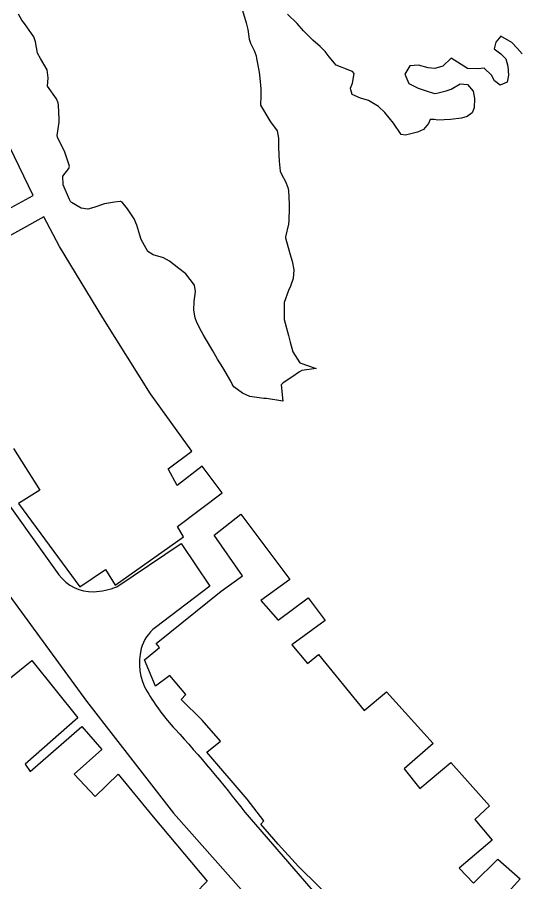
# Model space of a CAD drawing. Header units: metres. Extents: x 298520 to 308411, y 7433745 to 7450750.
# Drawn here: x 305725.7 to 305787, y 7436075 to 7436180.4 of the extents above; entities that cross this region are included whole.
import ezdxf

# ---------------------------------------------------------------- set-up
doc = ezdxf.new("R2010")
doc.units = ezdxf.units.M
doc.header["$LTSCALE"] = 10
for name, color, linetype in [('Curvas de Nivel 1m', 11, 'Continuous'), ('Edificações', 30, 'Continuous'), ('Vias Primárias', 230, 'Continuous')]:
    doc.layers.add(name, color=color, linetype=linetype)

msp = doc.modelspace()

# ---------------------------------------------------------------- linework, layer by layer
at = {"layer": 'Curvas de Nivel 1m', "elevation": 701, "flags": 128}
for points in [[(305753.05, 7436181.18), (305753.5, 7436179.69), (305753.69, 7436178.87), (305753.88, 7436177.68), (305754.02, 7436177.21), (305754.48, 7436176.33), (305754.71, 7436175.67), (305754.78, 7436175.36), (305755.08, 7436173.66), (305755.16, 7436172.94), (305755.3, 7436171.66), (305755.29, 7436170.79), (305755.23, 7436169.66), (305756.37, 7436167.76), (305756.48, 7436167.65), (305757.27, 7436166.54), (305757.44, 7436165.63), (305757.43, 7436164.54), (305757.48, 7436163.63), (305757.51, 7436162.83), (305757.64, 7436161.63), (305757.83, 7436161.16), (305758.29, 7436160.38), (305758.59, 7436159.62), (305758.64, 7436159.26), (305758.73, 7436157.62), (305758.74, 7436157.13), (305758.68, 7436155.62), (305758.65, 7436155.19), (305758.3, 7436153.62), (305758.3, 7436153.52), (305758.83, 7436151.61), (305759.11, 7436150.68), (305759.32, 7436149.61), (305759.22, 7436148.54), (305758.88, 7436147.61), (305758.65, 7436147.09), (305758.14, 7436145.62), (305758.14, 7436145.59), (305758.13, 7436143.62), (305758.13, 7436143.57), (305758.65, 7436141.61), (305758.87, 7436140.8), (305759.18, 7436139.61), (305760.02, 7436138.28), (305762.01, 7436137.58), (305760.27, 7436137.34), (305760.01, 7436137.21), (305759.08, 7436136.53), (305758, 7436135.87), (305757.77, 7436135.62), (305757.96, 7436133.62), (305755.97, 7436133.95), (305755.67, 7436133.95), (305753.97, 7436134.2), (305753.07, 7436134.59), (305751.99, 7436135.35), (305751.81, 7436135.7), (305751.63, 7436136.07), (305750.65, 7436137.71), (305750.03, 7436138.73), (305749.43, 7436139.73), (305748.56, 7436141.23), (305748.27, 7436141.74), (305748.07, 7436142.12), (305747.51, 7436143.18), (305747.29, 7436143.75), (305747.15, 7436144.7), (305747.18, 7436145.75), (305747.34, 7436146.97), (305747.2, 7436147.75), (305746.15, 7436149.11), (305745.32, 7436149.78), (305744.17, 7436150.67), (305743.44, 7436151.07), (305742.18, 7436151.45), (305741.56, 7436151.83), (305740.74, 7436153.3), (305740.57, 7436153.84), (305740.22, 7436155.04), (305739.86, 7436155.84), (305739.08, 7436157.02), (305738.4, 7436157.86), (305738.25, 7436157.95), (305738.17, 7436157.95), (305737.47, 7436157.87), (305736.25, 7436157.66), (305734.95, 7436157.2), (305734.24, 7436157), (305733.43, 7436157.11), (305732.25, 7436157.81), (305732.14, 7436157.94), (305732.01, 7436158.19), (305731.24, 7436159.95), (305731.21, 7436161.03), (305731.92, 7436161.94), (305732.02, 7436162.23), (305731.46, 7436163.95), (305730.53, 7436165.78), (305730.5, 7436165.96), (305730.75, 7436167.58), (305730.77, 7436167.96), (305730.67, 7436169.68), (305730.63, 7436169.96), (305730.41, 7436170.45), (305729.35, 7436171.97), (305729.42, 7436172.99), (305729.3, 7436173.97), (305728.46, 7436175.35), (305728.11, 7436175.99), (305727.86, 7436177.37), (305727.67, 7436177.99), (305726.52, 7436179.61), (305726.21, 7436180.01), (305725.8, 7436180.74)], [(305787.1, 7436175.9), (305786.49, 7436176.6), (305785.83, 7436177.3), (305784.5, 7436178.06), (305783.89, 7436177.32), (305783.7, 7436176.54), (305784.48, 7436175.91), (305785.1, 7436175.3), (305785.35, 7436174.41), (305785.43, 7436173.3), (305785.26, 7436172.47), (305784.43, 7436172.09), (305783.73, 7436172.61), (305783.34, 7436173.33), (305782.46, 7436174.17), (305781.72, 7436174.08), (305780.45, 7436174.13), (305778.47, 7436175.38), (305777.43, 7436174.42), (305776.45, 7436174.12), (305775.65, 7436174.22), (305774.46, 7436174.53), (305773.43, 7436174.47), (305772.83, 7436173.45), (305773.29, 7436172.31), (305774.43, 7436171.73), (305775.39, 7436171.42), (305776.42, 7436171.1), (305776.72, 7436171.11), (305777.84, 7436171.39), (305778.43, 7436171.63), (305779.56, 7436172.24), (305780.43, 7436172.19), (305781.11, 7436171.35), (305781.3, 7436170.46), (305781.23, 7436169.35), (305781, 7436168.74), (305780.38, 7436168.28), (305779.69, 7436168.06), (305778.38, 7436167.9), (305776.82, 7436167.84), (305776.38, 7436167.9), (305775.89, 7436167.9), (305775.68, 7436167.42), (305775.09, 7436166.69), (305774.36, 7436166.37), (305772.9, 7436166), (305772.36, 7436166.11), (305771.42, 7436167.47), (305770.39, 7436168.78), (305769.61, 7436169.49), (305768.4, 7436170.25), (305767.41, 7436170.52), (305766.41, 7436170.98), (305766.24, 7436171.53), (305766.21, 7436171.75), (305766.43, 7436172.34), (305766.63, 7436173.53), (305766.45, 7436173.76), (305766.1, 7436173.88), (305764.46, 7436174.53), (305763.6, 7436175.56), (305763.12, 7436176.21), (305762.49, 7436176.8), (305761.63, 7436177.59), (305760.5, 7436178.72), (305759.7, 7436179.61), (305758.53, 7436180.76)]]:
    msp.add_lwpolyline(points, dxfattribs=at)
at = {"layer": 'Edificações'}
for points in [[(305722.19, 7436155.76), (305727.6, 7436158.67), (305723.01, 7436168.06)], [(305725.19, 7436127.86), (305728.39, 7436122.78), (305725.82, 7436121.14), (305733.28, 7436111.03), (305736.39, 7436113.12), (305737.55, 7436111.23), (305745.86, 7436117.09), (305745.13, 7436118.37), (305750.6, 7436122.45), (305748.17, 7436125.72), (305745.1, 7436123.35), (305744, 7436125.39), (305746.9, 7436127.54), (305741.85, 7436134.5), (305736.08, 7436143.78), (305730.8, 7436152.45), (305728.87, 7436156.07), (305723.57, 7436153.09)], [(305769.53, 7436067.46), (305759.87, 7436076.94), (305757.38, 7436079.69), (305755.28, 7436082.13), (305755.66, 7436082.5), (305753.61, 7436085.14), (305748.71, 7436090.89), (305750.4, 7436092.23), (305748.17, 7436094.76), (305745.61, 7436097.29), (305746.15, 7436097.91), (305744.21, 7436100.23), (305742.46, 7436098.91), (305741.14, 7436102.14), (305742.97, 7436103.64), (305742.57, 7436104.12), (305750.48, 7436110.48), (305753.07, 7436112.36), (305749.62, 7436117.29), (305752.85, 7436119.85), (305758.81, 7436111.92), (305755.27, 7436109.33), (305757.39, 7436106.96), (305761.06, 7436109.67), (305763.13, 7436106.9), (305759.07, 7436103.93), (305760.97, 7436101.69), (305762.31, 7436102.77), (305767.88, 7436095.94), (305770.6, 7436098.23), (305776.26, 7436091.93), (305772.72, 7436088.86), (305774.62, 7436086.44), (305778.42, 7436089.63), (305783.13, 7436084.36), (305781.31, 7436082.67), (305783.43, 7436080.17), (305779.41, 7436076.76), (305781.18, 7436074.91), (305784.12, 7436077.84), (305786.84, 7436075.47), (305783.99, 7436072.28)], [(305722.67, 7436098.23), (305727.42, 7436102.03), (305733.03, 7436095.08), (305726.6, 7436089.4), (305727.24, 7436088.54), (305733.52, 7436094.02), (305735.95, 7436091.22), (305732.59, 7436088.22), (305735.13, 7436085.5), (305737.93, 7436088.19), (305742.19, 7436083), (305748.78, 7436075.16), (305744.28, 7436070.59)]]:
    msp.add_lwpolyline(points, dxfattribs=at)
at = {"layer": 'Vias Primárias'}
msp.add_lwpolyline([(305659.53, 7436246.82), (305669.44, 7436227.12), (305677.16, 7436211.6), (305688.42, 7436189.08), (305695.47, 7436174.76), (305705.85, 7436154.39), (305713.28, 7436139.65), (305722.27, 7436124.25), (305730.71, 7436112.49, 0.253076), (305734.95, 7436110.42, 0.081517), (305737.76, 7436111.01), (305745.61, 7436116.29), (305749.09, 7436111.09), (305742.46, 7436106.05, 0.165645), (305740.74, 7436103.49, 0.202393), (305741.46, 7436098.25, 0.05234), (305744.86, 7436093.67, -0.022254), (305753.34, 7436083.59), (305762.66, 7436072.76)], format="xyb", dxfattribs=at)
msp.add_lwpolyline([(305657.25, 7436236.42), (305661.87, 7436227.25), (305670.44, 7436210.59), (305680.43, 7436190.85), (305692.48, 7436166.3), (305702.16, 7436146.94), (305713.41, 7436126.33), (305720.39, 7436115.76), (305734.08, 7436097.09), (305744.66, 7436083.44), (305760.79, 7436065.22)], dxfattribs=at)

doc.saveas('drawing.dxf')
